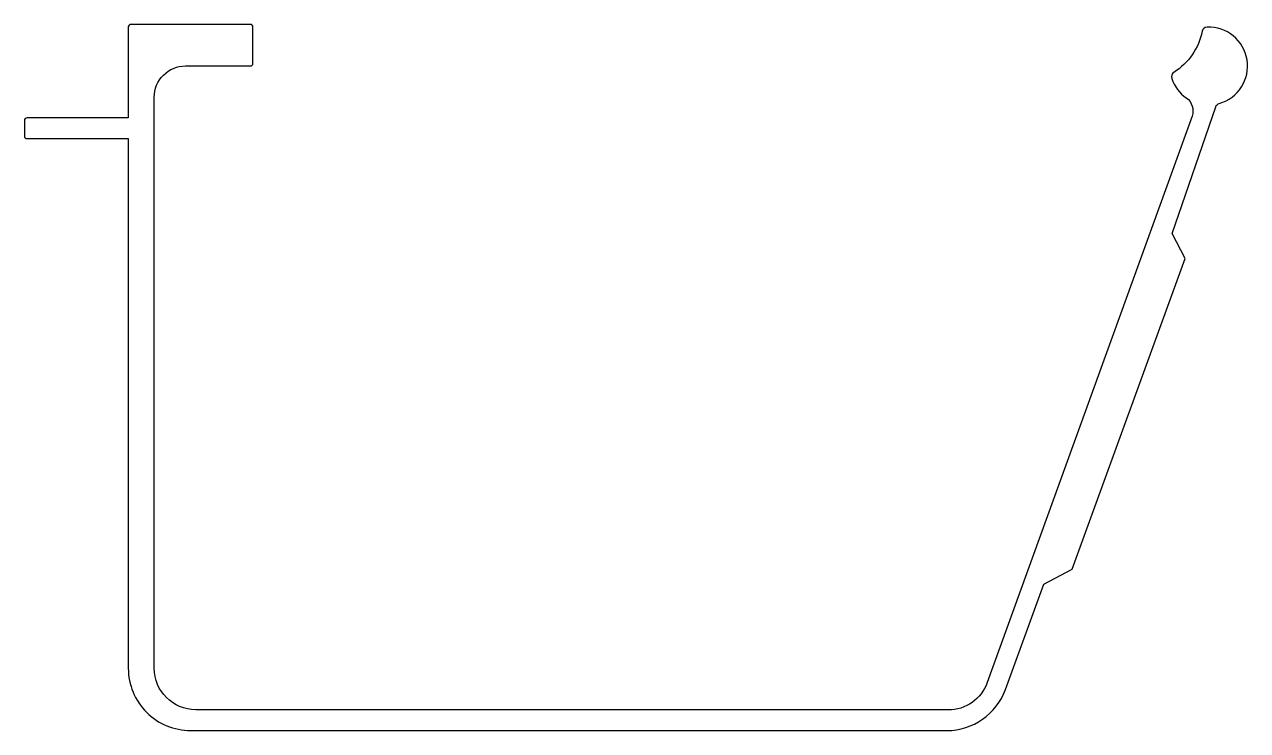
# Model space of a CAD drawing. Extents: x 676 to 794, y 449 to 517.
import ezdxf

# ---------------------------------------------------------------- set-up
doc = ezdxf.new("R2010")
doc.units = 0
doc.layers.get('0').update_dxf_attribs({"linetype": 'CONTINUOUS'})

msp = doc.modelspace()

# ---------------------------------------------------------------- linework, layer by layer
at = {"color": 0}
msp.add_lwpolyline([(697.96, 512.88), (697.96, 516.38, 0.414214), (697.71, 516.63), (686.21, 516.63, 0.414214), (685.96, 516.38), (685.96, 507.63), (676.21, 507.63, 0.414214), (675.96, 507.38), (675.96, 505.88, 0.414214), (676.21, 505.63), (685.96, 505.63), (685.96, 454.63, 0.414214), (691.96, 448.63), (764.76, 448.63, 0.315299), (770.4, 452.58), (774.1, 462.74), (776.82, 464.17), (787.71, 494.1), (786.47, 496.51), (790.65, 508.7, -0.245571), (790.99, 509.02, 0.888457), (789.81, 516.37, 0.346474), (789.34, 515.97, -0.205582), (786.62, 512.01, 0.346474), (786.41, 511.42, 0.160035), (787.82, 509.55, -0.339465), (788.37, 507.81), (768.66, 453.25, -0.315967), (764.89, 450.61), (692.46, 450.63, -0.414136), (688.46, 454.63), (688.46, 509.63, -0.414214), (691.46, 512.63), (697.71, 512.63, 0.414214)], format="xyb", close=True, dxfattribs=at)

doc.saveas('drawing.dxf')
